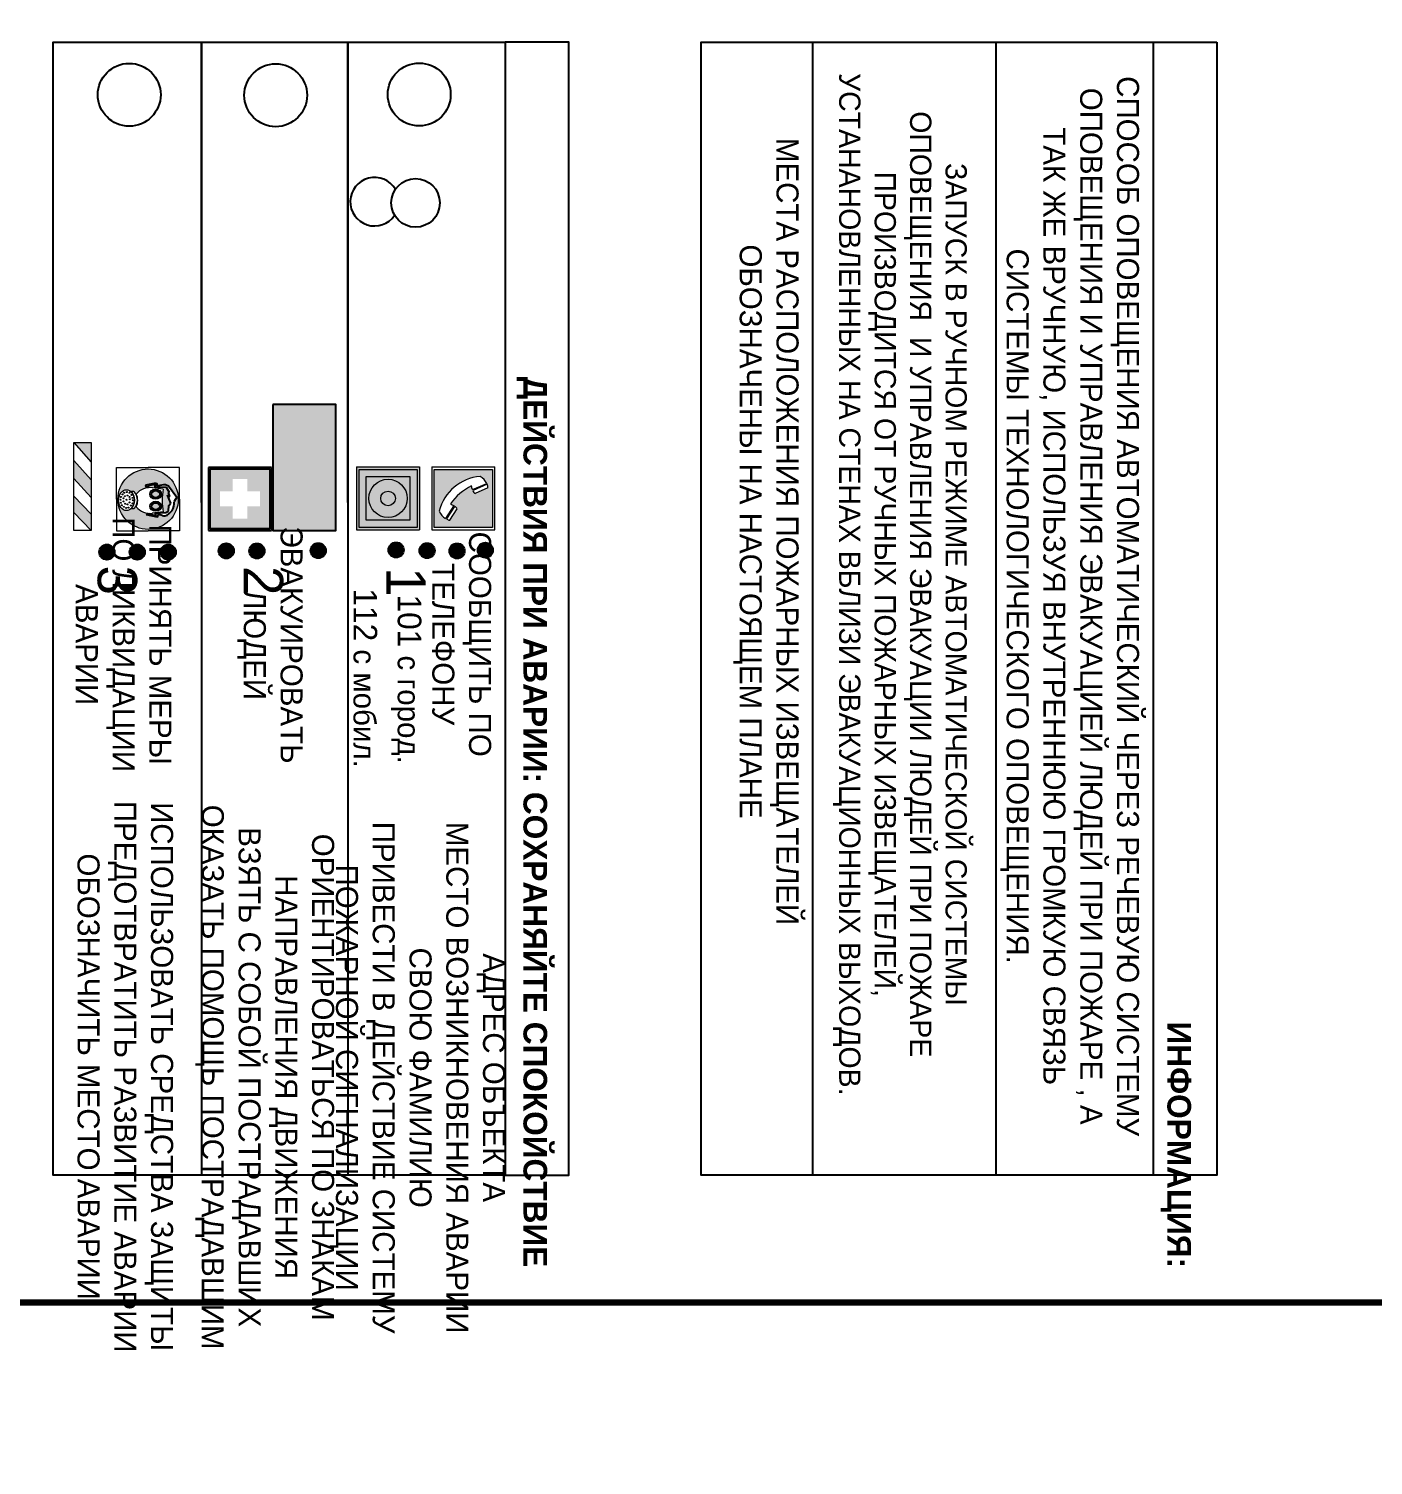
# Model space of a CAD drawing. Header units: millimetres. Extents: x 13810 to 67229, y 12374 to 21950.
# Drawn here: x 24446.6 to 24610.5, y 19852.1 to 20027.2 of the extents above; entities that cross this region are included whole.
import ezdxf

# ---------------------------------------------------------------- set-up
doc = ezdxf.new("R2010")
doc.units = ezdxf.units.MM
doc.styles.add('обычный', font='arial.ttf')

# ---------------------------------------------------------------- blocks, each defined once
blk = doc.blocks.new('A$C38D26F80')
h = blk.add_hatch(color=5)
h.dxf.hatch_style = 1
h.paths.add_polyline_path([(-8.77, -4.48, 1), (-0.19, -4.48, 1)])
h.paths.add_polyline_path([(-6.75, -3.58), (-6.75, -3.31), (-6.62, -3.22), (-6.5, -3.22), (-6.42, -3.3), (-6.39, -3.28), (-6.59, -2.23), (-6.59, -2.01), (-6.38, -1.58), (-4.76, -0.4), (-4.13, -0.79, -0.362848), (-2.1, -2.1, -0.201049), (-2.17, -2.48, 0.085434), (-2.26, -3.13), (-1.9, -3.16), (-2.25, -4.7), (-2.4, -4.59), (-2.43, -4.34), (-2.36, -4.34), (-2.14, -3.34), (-2.47, -3.42), (-2.58, -1.95), (-2.77, -1.58), (-3.58, -1.52), (-3.92, -1.26), (-5.05, -1.73), (-4.87, -1.39), (-5.41, -1.6), (-5.41, -1.46), (-6.13, -1.87), (-6.18, -3.5), (-6.56, -3.47), (-6.37, -4.59), (-6.16, -4.43), (-6.16, -4.66), (-6.36, -4.79), (-6.37, -4.8), (-6.51, -4.76)], flags=16)
h.paths.add_polyline_path([(-6.51, -4.76), (-6.36, -4.79), (-6.37, -4.8)], flags=0)
h.paths.add_polyline_path([(-5.92, -2.34, 0.089508), (-2.67, -2.35), (-2.48, -3.88, -0.268602), (-3.4, -6.18, 0.262449), (-5.2, -6.18, -0.268602), (-6.11, -3.88)], flags=16)
edge = h.paths.add_edge_path(flags=16)
edge.add_ellipse((-5.19, -3.41), major_axis=(0, 0.842), ratio=0.848992, start_angle=0, end_angle=360)
edge = h.paths.add_edge_path(flags=0)
edge.add_ellipse((-5.19, -3.39), major_axis=(0, 0.665), ratio=0.853798, start_angle=0, end_angle=360)
edge = h.paths.add_edge_path(flags=0)
edge.add_ellipse((-5.19, -3.4), major_axis=(0, 0.528), ratio=0.864094, start_angle=0, end_angle=360)
edge = h.paths.add_edge_path(flags=16)
edge.add_ellipse((-3.47, -3.4), major_axis=(0, 0.842), ratio=0.848992, start_angle=0, end_angle=360)
h.paths.add_polyline_path([(-3.13, -6.45), (-3.13, -6.84, 0.383174), (-5.57, -6.85), (-5.57, -6.49, -0.369952)], flags=16)
edge = h.paths.add_edge_path(flags=0)
edge.add_ellipse((-3.47, -3.39), major_axis=(0, 0.665), ratio=0.853798, start_angle=0, end_angle=360)
edge = h.paths.add_edge_path(flags=0)
edge.add_ellipse((-3.47, -3.4), major_axis=(0, 0.528), ratio=0.864094, start_angle=0, end_angle=360)
edge = h.paths.add_edge_path(flags=16)
edge.add_ellipse((-4.34, -7.57), major_axis=(-1.48, 0), ratio=0.744955, start_angle=0, end_angle=360)
h.paths.add_polyline_path([(-5.01, -6.85, -1), (-5.15, -6.85, -1)], flags=0)
h.paths.add_polyline_path([(-5.33, -7.14, -1), (-5.47, -7.14, -1)], flags=0)
h.paths.add_polyline_path([(-4.61, -6.71, -1), (-4.74, -6.71, -1)], flags=16)
h.paths.add_polyline_path([(-5.43, -7.51, -1), (-5.57, -7.51, -1)], flags=0)
h.paths.add_polyline_path([(-4.26, -6.67, -1), (-4.4, -6.67, -1)], flags=16)
h.paths.add_polyline_path([(-4.74, -7.14, -1), (-4.88, -7.14, -1)], flags=0)
h.paths.add_polyline_path([(-4.93, -7.43, -1), (-5.07, -7.43, -1)], flags=0)
h.paths.add_polyline_path([(-4.41, -7.07, -1), (-4.54, -7.07, -1)], flags=0)
h.paths.add_polyline_path([(-5.33, -7.87, -1), (-5.46, -7.87, -1)], flags=0)
h.paths.add_polyline_path([(-3.8, -6.71, -1), (-3.94, -6.71, -1)], flags=16)
h.paths.add_polyline_path([(-4.85, -7.78, -1), (-4.98, -7.78, -1)], flags=0)
h.paths.add_polyline_path([(-3.96, -7.14, -1), (-4.1, -7.14, -1)], flags=0)
h.paths.add_polyline_path([(-4.33, -7.53, -1), (-4.47, -7.53, -1)], flags=0)
h.paths.add_polyline_path([(-5.09, -8.12, -1), (-5.23, -8.12, -1)], flags=0)
h.paths.add_polyline_path([(-3.5, -6.94, -1), (-3.64, -6.94, -1)], flags=0)
h.paths.add_polyline_path([(-4.54, -7.97, -1), (-4.68, -7.97, -1)], flags=0)
h.paths.add_polyline_path([(-3.66, -7.39, -1), (-3.8, -7.39, -1)], flags=0)
h.paths.add_polyline_path([(-4.73, -8.35, -1), (-4.86, -8.35, -1)], flags=0)
h.paths.add_polyline_path([(-4.09, -7.96, -1), (-4.23, -7.96, -1)], flags=0)
h.paths.add_polyline_path([(-3.77, -7.74, -1), (-3.91, -7.74, -1)], flags=0)
h.paths.add_polyline_path([(-3.22, -7.27, -1), (-3.35, -7.27, -1)], flags=0)
h.paths.add_polyline_path([(-4.34, -8.4, -1), (-4.47, -8.4, -1)], flags=0)
h.paths.add_polyline_path([(-3.16, -7.61, -1), (-3.3, -7.61, -1)], flags=0)
h.paths.add_polyline_path([(-3.9, -8.35, -1), (-4.04, -8.35, -1)], flags=0)
h.paths.add_polyline_path([(-3.32, -7.91, -1), (-3.46, -7.91, -1)], flags=0)
h.paths.add_polyline_path([(-3.55, -8.23, -1), (-3.69, -8.23, -1)], flags=0)
at = {"color": 5, "lineweight": 5}
for p, q in [((-4.48, 0), (-8.96, 0)), ((-8.96, 0), (-8.96, -4.48)), ((-4.48, 0), (0, 0)), ((0, 0), (0, -4.48)), ((-6.59, -2.01), (-6.38, -1.58)), ((-6.59, -2.23), (-6.59, -2.01)), ((-6.38, -1.58), (-4.76, -0.4)), ((-6.13, -1.87), (-6.18, -3.5)), ((-5.41, -1.46), (-6.13, -1.87)), ((-4.87, -1.39), (-5.41, -1.6)), ((-5.41, -1.6), (-5.41, -1.46)), ((-3.92, -1.26), (-5.05, -1.73)), ((-5.05, -1.73), (-4.87, -1.39)), ((-4.76, -0.4), (-4.13, -0.79)), ((-3.58, -1.52), (-3.92, -1.26)), ((-2.77, -1.58), (-3.58, -1.52)), ((-2.58, -1.95), (-2.77, -1.58)), ((-2.47, -3.42), (-2.58, -1.95)), ((-6.75, -3.31), (-6.62, -3.22)), ((-6.75, -3.58), (-6.75, -3.31)), ((-6.51, -4.76), (-6.75, -3.58)), ((-6.62, -3.22), (-6.5, -3.22)), ((-6.39, -3.28), (-6.59, -2.23)), ((-6.18, -3.5), (-6.56, -3.47)), ((-6.56, -3.47), (-6.37, -4.59)), ((-6.5, -3.22), (-6.42, -3.3)), ((-6.42, -3.3), (-6.39, -3.28)), ((-5.92, -2.34), (-6.11, -3.88)), ((-2.67, -2.34), (-2.48, -3.88)), ((-2.14, -3.34), (-2.47, -3.42)), ((-2.36, -4.34), (-2.14, -3.34)), ((-1.9, -3.16), (-2.26, -3.13)), ((-2.25, -4.7), (-1.9, -3.16)), ((-8.96, -8.96), (-8.96, -4.48)), ((-6.37, -4.8), (-6.51, -4.76)), ((-6.37, -4.59), (-6.16, -4.43)), ((-6.16, -4.66), (-6.37, -4.8)), ((-6.16, -4.43), (-6.16, -4.66)), ((-2.43, -4.34), (-2.4, -4.59)), ((-2.43, -4.34), (-2.36, -4.34)), ((-2.4, -4.59), (-2.25, -4.7)), ((0, -8.96), (0, -4.48)), ((-5.57, -6.49), (-5.57, -6.85)), ((-3.13, -6.45), (-3.13, -6.84)), ((-4.48, -8.96), (-8.96, -8.96)), ((-4.48, -8.96), (0, -8.96))]:
    blk.add_line(p, q, dxfattribs=at)
at = {"color": 5}
for p, q in [((-6.59, -2.01), (-6.38, -1.58)), ((-6.59, -2.23), (-6.59, -2.01)), ((-6.38, -1.58), (-4.76, -0.4)), ((-6.13, -1.87), (-6.18, -3.5)), ((-5.41, -1.46), (-6.13, -1.87)), ((-4.87, -1.39), (-5.41, -1.6)), ((-5.41, -1.6), (-5.41, -1.46)), ((-3.92, -1.26), (-5.05, -1.73)), ((-5.05, -1.73), (-4.87, -1.39)), ((-4.76, -0.4), (-4.13, -0.79)), ((-3.58, -1.52), (-3.92, -1.26)), ((-2.77, -1.58), (-3.58, -1.52)), ((-2.58, -1.95), (-2.77, -1.58)), ((-2.47, -3.42), (-2.58, -1.95)), ((-6.75, -3.31), (-6.62, -3.22)), ((-6.75, -3.58), (-6.75, -3.31)), ((-6.51, -4.76), (-6.75, -3.58)), ((-6.62, -3.22), (-6.5, -3.22)), ((-6.39, -3.28), (-6.59, -2.23)), ((-6.18, -3.5), (-6.56, -3.47)), ((-6.56, -3.47), (-6.37, -4.59)), ((-6.5, -3.22), (-6.42, -3.3)), ((-6.42, -3.3), (-6.39, -3.28)), ((-2.14, -3.34), (-2.47, -3.42)), ((-2.36, -4.34), (-2.14, -3.34)), ((-2.26, -3.13), (-1.9, -3.16)), ((-1.9, -3.16), (-2.25, -4.7)), ((-6.37, -4.8), (-6.51, -4.76)), ((-6.36, -4.79), (-6.51, -4.76)), ((-6.37, -4.59), (-6.16, -4.43)), ((-6.16, -4.66), (-6.37, -4.8)), ((-6.16, -4.66), (-6.36, -4.79)), ((-6.16, -4.43), (-6.16, -4.66)), ((-2.4, -4.59), (-2.43, -4.34)), ((-2.43, -4.34), (-2.36, -4.34)), ((-2.25, -4.7), (-2.4, -4.59))]:
    blk.add_line(p, q, dxfattribs=at)
at = {"color": 5, "lineweight": 5}
for centre, radius in [((-4.48, -4.48), 4.29), ((-5.5, -7.51), 0.0678), ((-5.4, -7.14), 0.0678), ((-5.4, -7.87), 0.0678), ((-5.16, -8.12), 0.0678), ((-5.08, -6.85), 0.0678), ((-5, -7.43), 0.0678), ((-4.91, -7.78), 0.0678), ((-4.81, -7.14), 0.0678), ((-4.67, -6.71), 0.0678), ((-4.61, -7.97), 0.0678), ((-4.47, -7.07), 0.0678), ((-4.4, -7.53), 0.0678), ((-4.33, -6.67), 0.0678), ((-4.16, -7.96), 0.0678), ((-4.03, -7.14), 0.0678), ((-3.87, -6.71), 0.0678), ((-3.84, -7.74), 0.0678), ((-3.73, -7.39), 0.0678), ((-3.62, -8.23), 0.0678), ((-3.57, -6.94), 0.0678), ((-3.39, -7.91), 0.0678), ((-3.28, -7.27), 0.0678), ((-3.23, -7.61), 0.0678), ((-4.79, -8.35), 0.0678), ((-4.4, -8.4), 0.0678), ((-3.97, -8.35), 0.0678)]:
    blk.add_circle(centre, radius, dxfattribs=at)
at = {"color": 5}
for centre, radius, start, end in [((-3.89, -2.66), 1.88, 17.387, 97.1599), ((-0.35, -3.07), 1.91, 162.2553, 181.7878), ((-2.6, -2.2), 0.511, 326.3906, 11.8614)]:
    blk.add_arc(centre, radius, start, end, dxfattribs=at)
at = {"color": 5, "lineweight": 5}
for centre, radius, start, end in [((-3.66, -4.24), 2.47, 171.573, 231.7124), ((-4.28, 6.66), 9.15, 259.6987, 280.1569), ((-4.93, -4.24), 2.47, 308.2876, 8.427), ((-0.47, -3.05), 1.79, 161.5846, 182.4584), ((-2.6, -2.2), 0.513, 326.4781, 11.7739), ((-4.33, -7.88), 1.87, 50.358, 131.5662), ((-4.3, -7.78), 1.83, 60.5889, 119.4111), ((-4.34, -8.2), 1.82, 48.4943, 132.3565)]:
    blk.add_arc(centre, radius, start, end, dxfattribs=at)
for centre, major_axis, ratio in [((-5.19, -3.41), (0, 0.842), 0.848992), ((-5.19, -3.39), (0, 0.665), 0.853798), ((-5.19, -3.4), (0, 0.528), 0.864094), ((-3.47, -3.4), (0, 0.842), 0.848992), ((-3.47, -3.39), (0, 0.665), 0.853798), ((-3.47, -3.4), (0, 0.528), 0.864094), ((-4.34, -7.57), (-1.48, 0), 0.744955)]:
    blk.add_ellipse(centre, major_axis=major_axis, ratio=ratio, dxfattribs=at)
blk = doc.blocks.new('A$C47DD6509')
at = {"lineweight": 5}
for points in [[(-8.69, 0), (-11.19, 0), (-11.19, -2.22)], [(-4.22, 0), (-6.45, 0), (-8.91, -2.22), (-6.61, -2.22)], [(0, 0), (-2.09, 0), (-4.36, -2.22), (-2.29, -2.22)]]:
    blk.add_hatch(color=242, dxfattribs=at).paths.add_polyline_path(points)
at = {"color": 242, "lineweight": 5}
for p, q in [((-11.19, -2.22), (-8.69, 0)), ((-11.19, -2.22), (-11.19, 0)), ((-11.19, 0), (-8.69, 0)), ((-11.19, 0), (0, 0)), ((-8.91, -2.22), (-6.45, 0)), ((-6.61, -2.22), (-4.22, 0)), ((-4.36, -2.22), (-2.09, 0)), ((-2.29, -2.22), (0, 0)), ((0, 0), (0, -2.22)), ((0, -2.22), (-11.19, -2.22))]:
    blk.add_line(p, q, dxfattribs=at)
blk = doc.blocks.new('A$C32E8229D')
at = {"true_color": 0xffffff}
blk.add_hatch(color=7, dxfattribs=at).paths.add_polyline_path([(0, 0), (0, -8), (16, -8), (16, 0)])
h = blk.add_hatch(color=126)
h.paths.add_polyline_path([(0.2, -0.2), (15.8, -0.2), (15.8, -7.8), (0.2, -7.8)])
h.paths.add_polyline_path([(13.49, -2.05), (12.08, -2.05), (11.37, -2.63, 0.162397), (11.29, -2.84), (11.29, -3.63), (10.35, -3.63), (10.35, -4.05), (11.68, -4.05), (11.68, -3.48), (12.26, -4.28), (11.29, -5.1), (11.29, -6.78), (11.85, -6.78), (11.85, -5.44), (12.8, -4.64), (12.8, -5.94), (14.46, -5.94), (14.46, -5.39), (13.45, -5.39), (13.45, -3.97), (12.46, -2.59), (13.15, -2.59), (13.69, -3.34), (14.18, -3)], flags=16)
h.paths.add_polyline_path([(10.74, -1.82, 1), (11.8, -1.82, 1)], flags=16)
h.paths.add_polyline_path([(9.39, -3.59), (5.99, -3.59), (6.56, -3.03), (5.91, -3.03), (5.1, -3.83), (5.91, -4.64), (6.56, -4.64), (5.99, -4.09), (9.39, -4.09)], flags=16)
h.paths.add_polyline_path([(4.29, -1.08), (1.72, -1.08), (1.72, -6.6), (4.29, -6.6)], flags=16)
at = {"color": 126}
blk.add_lwpolyline([(16, -8), (0, -8), (0, 0), (16, 0)], close=True, dxfattribs=at)
blk = doc.blocks.new('A$C18900ED3')
h = blk.add_hatch(color=126)
h.paths.add_polyline_path([(-0.18, -0.18), (-7.02, -0.18), (-7.02, -7.02), (-0.18, -7.02)])
h.paths.add_polyline_path([(-5.89, -4.46), (-5.89, -2.77), (-4.46, -2.77), (-4.46, -1.31), (-2.77, -1.31), (-2.77, -2.77), (-1.33, -2.77), (-1.33, -4.46), (-2.77, -4.46), (-2.77, -5.89), (-4.46, -5.89), (-4.46, -4.46)], flags=16)
at = {"color": 126}
for p, q in [((-7.2, 0), (-7.2, -7.2)), ((0, 0), (-7.2, 0)), ((0, -7.2), (0, 0)), ((-7.02, -7.02), (-7.02, -0.18)), ((-7.02, -0.18), (-0.18, -0.18)), ((-0.18, -0.18), (-0.18, -7.02)), ((-7.2, -7.2), (0, -7.2)), ((-0.18, -7.02), (-7.02, -7.02))]:
    blk.add_line(p, q, dxfattribs=at)
blk = doc.blocks.new('A$C456E1F9C')
at = {"lineweight": 5}
h = blk.add_hatch(color=242, dxfattribs=at)
h.paths.add_polyline_path([(0.51, -1.47), (0.51, -13.26), (12.29, -13.26), (12.29, -1.47)])
h.paths.add_polyline_path([(5.42, -4.95, -0.254479), (4.78, -5.4), (3.52, -2.53, -0.209735), (4.23, -2.4)], flags=16)
h.paths.add_polyline_path([(8.53, -8.6), (10.87, -10.17), (10.54, -10.76), (8.03, -9.13, -0.192251)], flags=16)
h.paths.add_polyline_path([(4.61, -5.49, 0.005518), (3.87, -5.72, 0.128647), (7.49, -10.01, 0.00809), (7.83, -9.33), (10.47, -10.97, -0.16736), (8.99, -12.25, -0.327862), (1.95, -3.95, -0.166952), (3.36, -2.62)], flags=16)
at = {"color": 242, "lineweight": 5}
for p, q in [((0, -13.77), (0, -0.97)), ((12.8, -0.97), (0, -0.97)), ((4.61, -5.49), (3.36, -2.62)), ((3.52, -2.53), (4.78, -5.4)), ((4.23, -2.4), (5.42, -4.95)), ((12.8, -13.77), (12.8, -0.97)), ((10.81, -10.12), (8.53, -8.6)), ((7.83, -9.33), (10.47, -10.97)), ((8.03, -9.13), (10.54, -10.76)), ((10.54, -10.76), (10.8, -10.3)), ((10.8, -10.3), (10.81, -10.12)), ((0, -13.77), (12.8, -13.77))]:
    blk.add_line(p, q, dxfattribs=at)
blk.add_lwpolyline([(0.51, -1.47), (12.29, -1.47), (12.29, -13.26), (0.51, -13.26)], close=True, dxfattribs=at)
for centre, radius, start, end in [((4.59, -5.34), 2.99, 114.2845, 152.1974), ((4.02, -3.27), 0.891, 76.3284, 123.7092), ((11.12, -3.31), 9.19, 183.9915, 256.6009), ((14.98, -39.1), 35.17, 107.1487, 108.4135), ((13.86, -0.94), 11.08, 205.5536, 234.8762), ((4.68, -4.59), 0.824, 276.9621, 334.0723), ((8.94, -9.5), 0.989, 114.4092, 157.9388), ((-13.31, 0.8), 23.44, 332.5487, 334.4027), ((7.87, -9.46), 3, 291.9291, 329.9329)]:
    blk.add_arc(centre, radius, start, end, dxfattribs=at)
blk = doc.blocks.new('A$C54414219')
at = {"true_color": 0xffffff}
h = blk.add_hatch(color=7, dxfattribs=at)
h.paths.add_polyline_path([(2.39, -9.45), (2.39, -18.3), (11.23, -18.3), (11.23, -9.45)], flags=0)
h.paths.add_polyline_path([(10.71, -13.87, -1), (2.92, -13.87, -1)], flags=0)
h.paths.add_polyline_path([(8.3, -13.87, -1), (5.33, -13.87, -1)], flags=0)
h.paths.add_polyline_path([(0.41, -7.47), (0.41, -20.27), (13.21, -20.27), (13.21, -7.47)])
h.paths.add_polyline_path([(0.92, -19.77), (12.71, -19.77), (12.71, -7.98), (0.92, -7.98)], flags=16)
h.paths.add_polyline_path([(11.23, -9.45), (11.23, -18.3), (2.39, -18.3), (2.39, -9.45)], flags=0)
at = {"lineweight": 5}
h = blk.add_hatch(color=242, dxfattribs=at)
h.paths.add_polyline_path([(12.71, -7.98), (0.92, -7.98), (0.92, -19.77), (12.71, -19.77)])
h.paths.add_polyline_path([(11.23, -18.3), (2.39, -18.3), (2.39, -9.45), (11.23, -9.45)], flags=16)
h.paths.add_polyline_path([(10.71, -13.87, -1), (2.92, -13.87, -1)], flags=0)
h.paths.add_polyline_path([(8.3, -13.87, -1), (5.33, -13.87, -1)], flags=0)
at = {"true_color": 0xffffff}
h = blk.add_hatch(color=7, dxfattribs=at)
h.paths.add_polyline_path([(2.39, -9.45), (2.39, -18.3), (11.23, -18.3), (11.23, -9.45)])
h.paths.add_polyline_path([(10.71, -13.87, -1), (2.92, -13.87, -1)], flags=16)
h.paths.add_polyline_path([(8.3, -13.87, -1), (5.33, -13.87, -1)], flags=0)
at = {"lineweight": 5}
h = blk.add_hatch(color=242, dxfattribs=at)
h.paths.add_polyline_path([(2.92, -13.87, 1), (10.71, -13.87, 1)])
h.paths.add_polyline_path([(8.3, -13.87, -1), (5.33, -13.87, -1)], flags=16)
at = {"color": 242, "lineweight": 5}
for p, q in [((0.41, -20.27), (0.41, -7.47)), ((0.41, -7.47), (13.21, -7.47)), ((0.41, -7.47), (13.21, -7.47)), ((13.21, -20.27), (13.21, -7.47)), ((0.41, -20.27), (13.21, -20.27))]:
    blk.add_line(p, q, dxfattribs=at)
for points in [[(0.92, -7.98), (12.71, -7.98), (12.71, -19.77), (0.92, -19.77)], [(2.39, -9.45), (11.23, -9.45), (11.23, -18.3), (2.39, -18.3)]]:
    blk.add_lwpolyline(points, close=True, dxfattribs=at)
for radius in [3.89, 1.49]:
    blk.add_circle((6.81, -13.87), radius, dxfattribs=at)

msp = doc.modelspace()

# ---------------------------------------------------------------- hatches: boundary and pattern name
at = {"lineweight": 0}
h = msp.add_hatch(color=256, dxfattribs=at)
h.dxf.hatch_style = 1
h.paths.add_polyline_path([(24456.17, 19964.37, 1), (24456.17, 19962.51, 1)])
h = msp.add_hatch(color=256, dxfattribs=at)
h.dxf.hatch_style = 1
h.paths.add_polyline_path([(24459.86, 19964.37, 1), (24459.86, 19962.51, 1)])
h = msp.add_hatch(color=256, dxfattribs=at)
h.dxf.hatch_style = 1
h.paths.add_polyline_path([(24463.64, 19964.36, 1), (24463.64, 19962.51, 1)])
h = msp.add_hatch(color=256, dxfattribs=at)
h.dxf.hatch_style = 1
h.paths.add_polyline_path([(24470.71, 19964.52, 1), (24470.71, 19962.66, 1)])
h = msp.add_hatch(color=256, dxfattribs=at)
h.dxf.hatch_style = 1
h.paths.add_polyline_path([(24474.45, 19964.51, 1), (24474.45, 19962.65, 1)])
h = msp.add_hatch(color=256, dxfattribs=at)
h.dxf.hatch_style = 1
h.paths.add_polyline_path([(24481.93, 19964.55, 1), (24481.93, 19962.69, 1)])
h = msp.add_hatch(color=256, dxfattribs=at)
h.dxf.hatch_style = 1
h.paths.add_polyline_path([(24491.42, 19964.63, 1), (24491.42, 19962.77, 1)])
h = msp.add_hatch(color=256, dxfattribs=at)
h.dxf.hatch_style = 1
h.paths.add_polyline_path([(24495.2, 19964.55, 1), (24495.2, 19962.69, 1)])
h = msp.add_hatch(color=256, dxfattribs=at)
h.dxf.hatch_style = 1
h.paths.add_polyline_path([(24498.85, 19964.51, 1), (24498.85, 19962.66, 1)])
h = msp.add_hatch(color=256, dxfattribs=at)
h.dxf.hatch_style = 1
h.paths.add_polyline_path([(24502.3, 19964.61, 1), (24502.3, 19962.76, 1)])

# ---------------------------------------------------------------- linework, layer by layer
at = {"color": 2, "lineweight": 100}
for points in [[(24287.54, 20266.98), (24887.54, 20266.98), (24887.54, 19871.98), (24287.54, 19871.98)], [(24287.54, 19871.98), (24887.54, 19871.98), (24887.54, 19476.98), (24287.54, 19476.98)]]:
    msp.add_lwpolyline(points, close=True, dxfattribs=at)
for points in [[(24504.73, 20025.58), (24504.73, 19887.5), (24449.61, 19887.5), (24449.61, 20025.58)], [(24504.73, 20025.58), (24504.73, 19887.5), (24512.46, 19887.5), (24512.46, 20025.58)]]:
    msp.add_lwpolyline(points, close=True)
for points in [[(24467.69, 19969.47), (24467.69, 20025.58), (24467.69, 19887.5)], [(24485.53, 19969.47), (24485.53, 20025.58), (24485.53, 19887.5)]]:
    msp.add_lwpolyline(points)
at = {"color": 0}
msp.add_lwpolyline([(24591.46, 20025.58), (24591.46, 19887.5), (24528.6, 19887.5), (24528.6, 20025.58)], close=True, dxfattribs=at)
for points in [[(24542.19, 20025.58), (24542.19, 19887.5)], [(24564.52, 20025.58), (24564.52, 19887.5)], [(24583.73, 20025.58), (24583.73, 19887.5)]]:
    msp.add_lwpolyline(points, dxfattribs=at)
for centre, radius in [((24458.89, 20019.18), 3.83), ((24476.74, 20019.12), 3.83), ((24494.24, 20019.21), 3.83), ((24493.79, 20006), 2.96), ((24456.17, 19963.44), 0.928), ((24459.86, 19963.44), 0.928), ((24463.64, 19963.44), 0.928), ((24470.71, 19963.59), 0.928), ((24474.45, 19963.58), 0.928), ((24481.93, 19963.62), 0.928), ((24491.42, 19963.7), 0.928), ((24495.2, 19963.62), 0.928), ((24498.85, 19963.58), 0.928), ((24502.3, 19963.68), 0.928)]:
    msp.add_circle(centre, radius)
msp.add_arc((24488.79, 20006.15), 2.96, 30.7434, 325.8808)

# ---------------------------------------------------------------- block references
at = {"rotation": 270}
for name, p, xscale, yscale, zscale in [('A$C32E8229D', (24484.06, 19966.08), -0.9603999999999999, 0.9603999999999999, 0.9603999999999999), ('A$C38D26F80', (24465.03, 19966.05), 0.8574999998722226, 0.8574999998722226, 0.8574999998722226), ('A$C18900ED3', (24476.24, 19966.08), 1.067111111011729, 1.067111111011729, 1.067111111011729), ('A$C54414219', (24498.77, 19974.07), 0.6002500000000001, 0.6002500000000001, 0.6002500000000001), ('A$C456E1F9C', (24504.04, 19973.82), 0.6002500000000001, 0.6002500000000001, 0.6002500000000001)]:
    msp.add_blockref(name, p, dxfattribs=dict(at, xscale=xscale, yscale=yscale, zscale=zscale))
at = {"color": 242, "true_color": 0xc1121c, "xscale": 0.9603999999999999, "yscale": 0.9603999999999999, "zscale": 0.9603999999999999, "rotation": 270}
msp.add_blockref('A$C47DD6509', (24454.25, 19966.06), dxfattribs=at)

# ---------------------------------------------------------------- texts
at = {"lineweight": 0, "attachment_point": 5, "rotation": 270, "style": 'обычный'}
for s, insert, char_height, width in [('{\\fProxima Nova Rg|b0|i0|c204|p2;\\P\\pt7.7792;ЗАПУСК В РУЧНОМ РЕЖИМЕ АВТОМАТИЧЕСКОЙ СИСТЕМЫ ОПОВЕЩЕНИЯ  И УПРАВЛЕНИЯ ЭВАКУАЦИИ ЛЮДЕЙ ПРИ ПОЖАРЕ ПРОИЗВОДИТСЯ ОТ РУЧНЫХ ПОЖАРНЫХ ИЗВЕЩАТЕЛЕЙ, УСТАНАНОВЛЕННЫХ НА СТЕНАХ ВБЛИЗИ ЭВАКУАЦИОННЫХ ВЫХОДОВ. }', (24555, 19959.52), 2.59308, 126.2458), ('{\\fProxima Nova Rg|b0|i0|c204|p2;СПОСОБ ОПОВЕЩЕНИЯ АВТОМАТИЧЕСКИЙ ЧЕРЕЗ РЕЧЕВУЮ СИСТЕМУ ОПОВЕЩЕНИЯ И УПРАВЛЕНИЯ ЭВАКУАЦИЕЙ ЛЮДЕЙ ПРИ ПОЖАРЕ , А ТАК ЖЕ ВРУЧНУЮ, ИСПОЛЬЗУЯ ВНУТРЕННЮЮ ГРОМКУЮ СВЯЗЬ СИСТЕМЫ ТЕХНОЛОГИЧЕСКОГО ОПОВЕЩЕНИЯ.}', (24573.53, 19956.85), 2.68912, 131.6069), ('\\pt8.0674;{\\fProxima Nova Rg|b0|i0|c204|p2;\\PМЕСТА РАСПОЛОЖЕНИЯ ПОЖАРНЫХ ИЗВЕЩАТЕЛЕЙ ОБОЗНАЧЕНЫ НА НАСТОЯЩЕМ ПЛАНЕ}', (24538.75, 19965.95), 2.6891, 113.8667), ('{\\fProxima Nova Rg|b1|i0|c204|p2;ДЕЙСТВИЯ ПРИ АВАРИИ: СОХРАНЯЙТЕ СПОКОЙСТВИЕ\\H1.6644x; }', (24507.97, 19930.55), 2.8812, 168.2367), ('{\\fProxima Nova Rg|b0|i0|c204|p2;ПРИНЯТЬ МЕРЫ \\PПО ЛИКВИДАЦИИ \\PАВАРИИ}', (24458.2, 19952.16), 2.6891, 121.6331), ('{\\fProxima Nova Rg|b0|i0|c204|p2;ЭВАКУИРОВАТЬ \\PЛЮДЕЙ}', (24476.05, 19952.12), 2.6891, 121.6331), ('{\\fProxima Nova Rg|b0|i0|c204|p2;СООБЩИТЬ ПО \\PТЕЛЕФОНУ}', (24499.4, 19952.22), 2.6891, 121.6331), ('{\\fProxima Nova Rg|b0|i0|c204|p2;3\\H1.1967x; }', (24457.41, 19960.01), 4.802, 121.6331), ('{\\fProxima Nova Rg|b0|i0|c204|p2;2\\H1.1967x; }', (24475.25, 19959.95), 4.802, 121.6331), ('{\\fProxima Nova Rg|b0|i0|c204|p2;1\\H1.1667x; }', (24492.62, 19959.8), 4.802, 121.6331), ('{\\fProxima Nova Rg|b0|i0|c204|p2;\\H1.0714x;112\\H0.93333x; с мобил.\\H1.3416x; }', (24487.65, 19948.08), 2.6891, 121.6331), ('{\\fProxima Nova Rg|b0|i0|c204|p2;\\H1.0714x;101\\H0.93333x; с город.\\H1.3416x; }', (24492.65, 19947.95), 2.6891, 121.6331), ('\\pi-8.0674,l8.0674,t8.0674;{\\fProxima Nova Rg|b0|i0|c204|p2;ИСПОЛЬЗОВАТЬ СРЕДСТВА ЗАЩИТЫ \\PПРЕДОТВРАТИТЬ РАЗВИТИЕ АВАРИИ\\PОБОЗНАЧИТЬ МЕСТО АВАРИИ}', (24458.39, 19899.51), 2.6891, 121.6331), ('\\pi-8.0674,l8.0674,t8.0674;{\\fProxima Nova Rg|b0|i0|c204|p2;ОРИЕНТИРОВАТЬСЯ ПО ЗНАКАМ \\PНАПРАВЛЕНИЯ ДВИЖЕНИЯ\\PВЗЯТЬ С СОБОЙ ПОСТРАДАВШИХ\\PОКАЗАТЬ ПОМОЩЬ ПОСТРАДАВШИМ}', (24475.41, 19899.45), 2.6891, 121.6331), ('\\pi-8.0674,l8.0674,t8.0674;{\\fProxima Nova Rg|b0|i0|c204|p2;АДРЕС ОБЪЕКТА\\PМЕСТО ВОЗНИКНОВЕНИЯ АВАРИИ\\PСВОЮ ФАМИЛИЮ\\PПРИВЕСТИ В ДЕЙСТВИЕ СИСТЕМУ \\PПОЖАРНОЙ СИГНАЛИЗАЦИИ}', (24494.01, 19899.39), 2.6891, 121.6331), ('{\\fProxima Nova Rg|b1|i0|c204|p2;ИНФОРМАЦИЯ:\\H1.1997x; }', (24586.47, 19891.21), 2.8812, 168.2367)]:
    msp.add_mtext(s, dxfattribs=dict(at, insert=insert, char_height=char_height, width=width))

doc.saveas('drawing.dxf')
